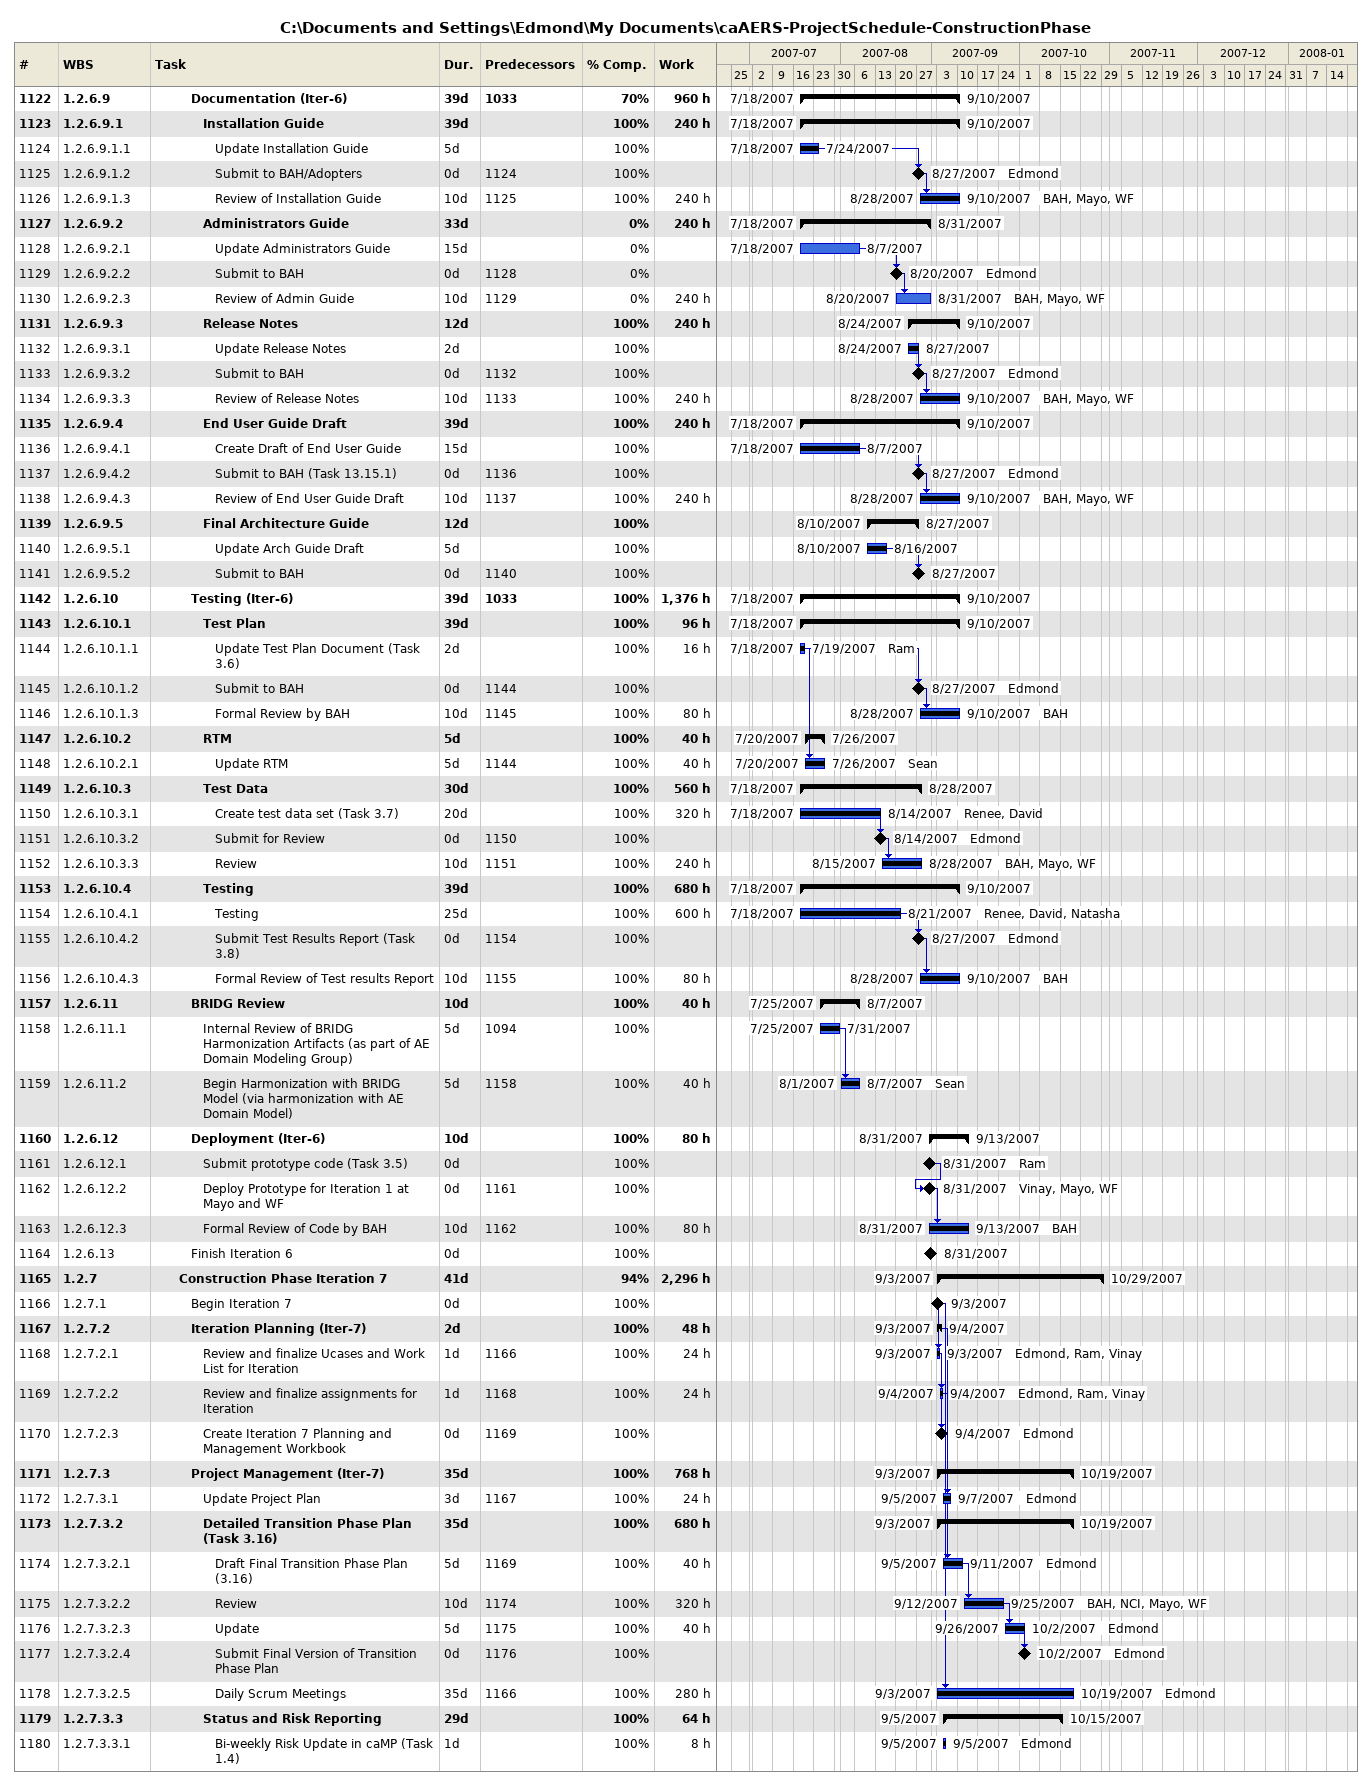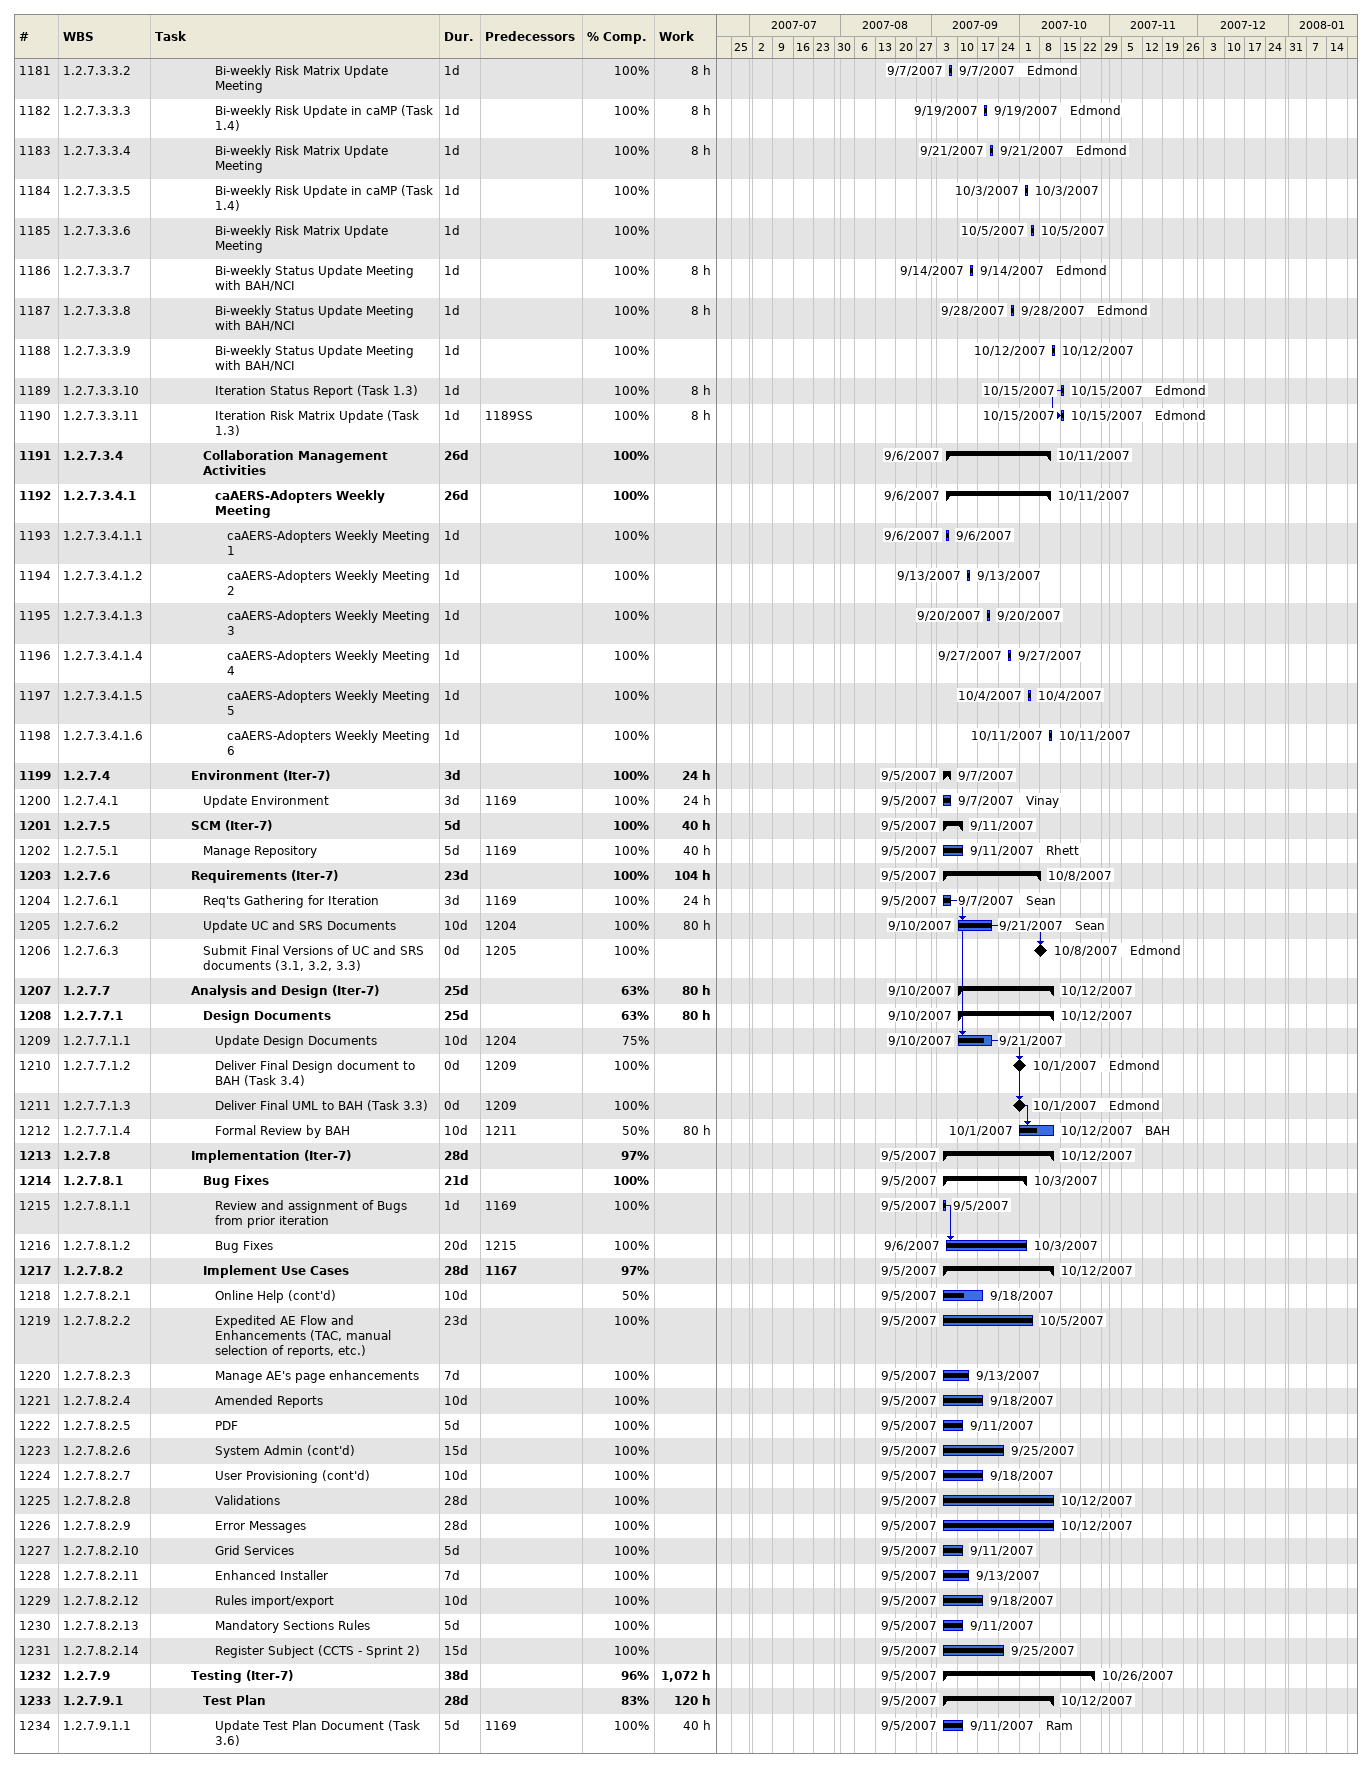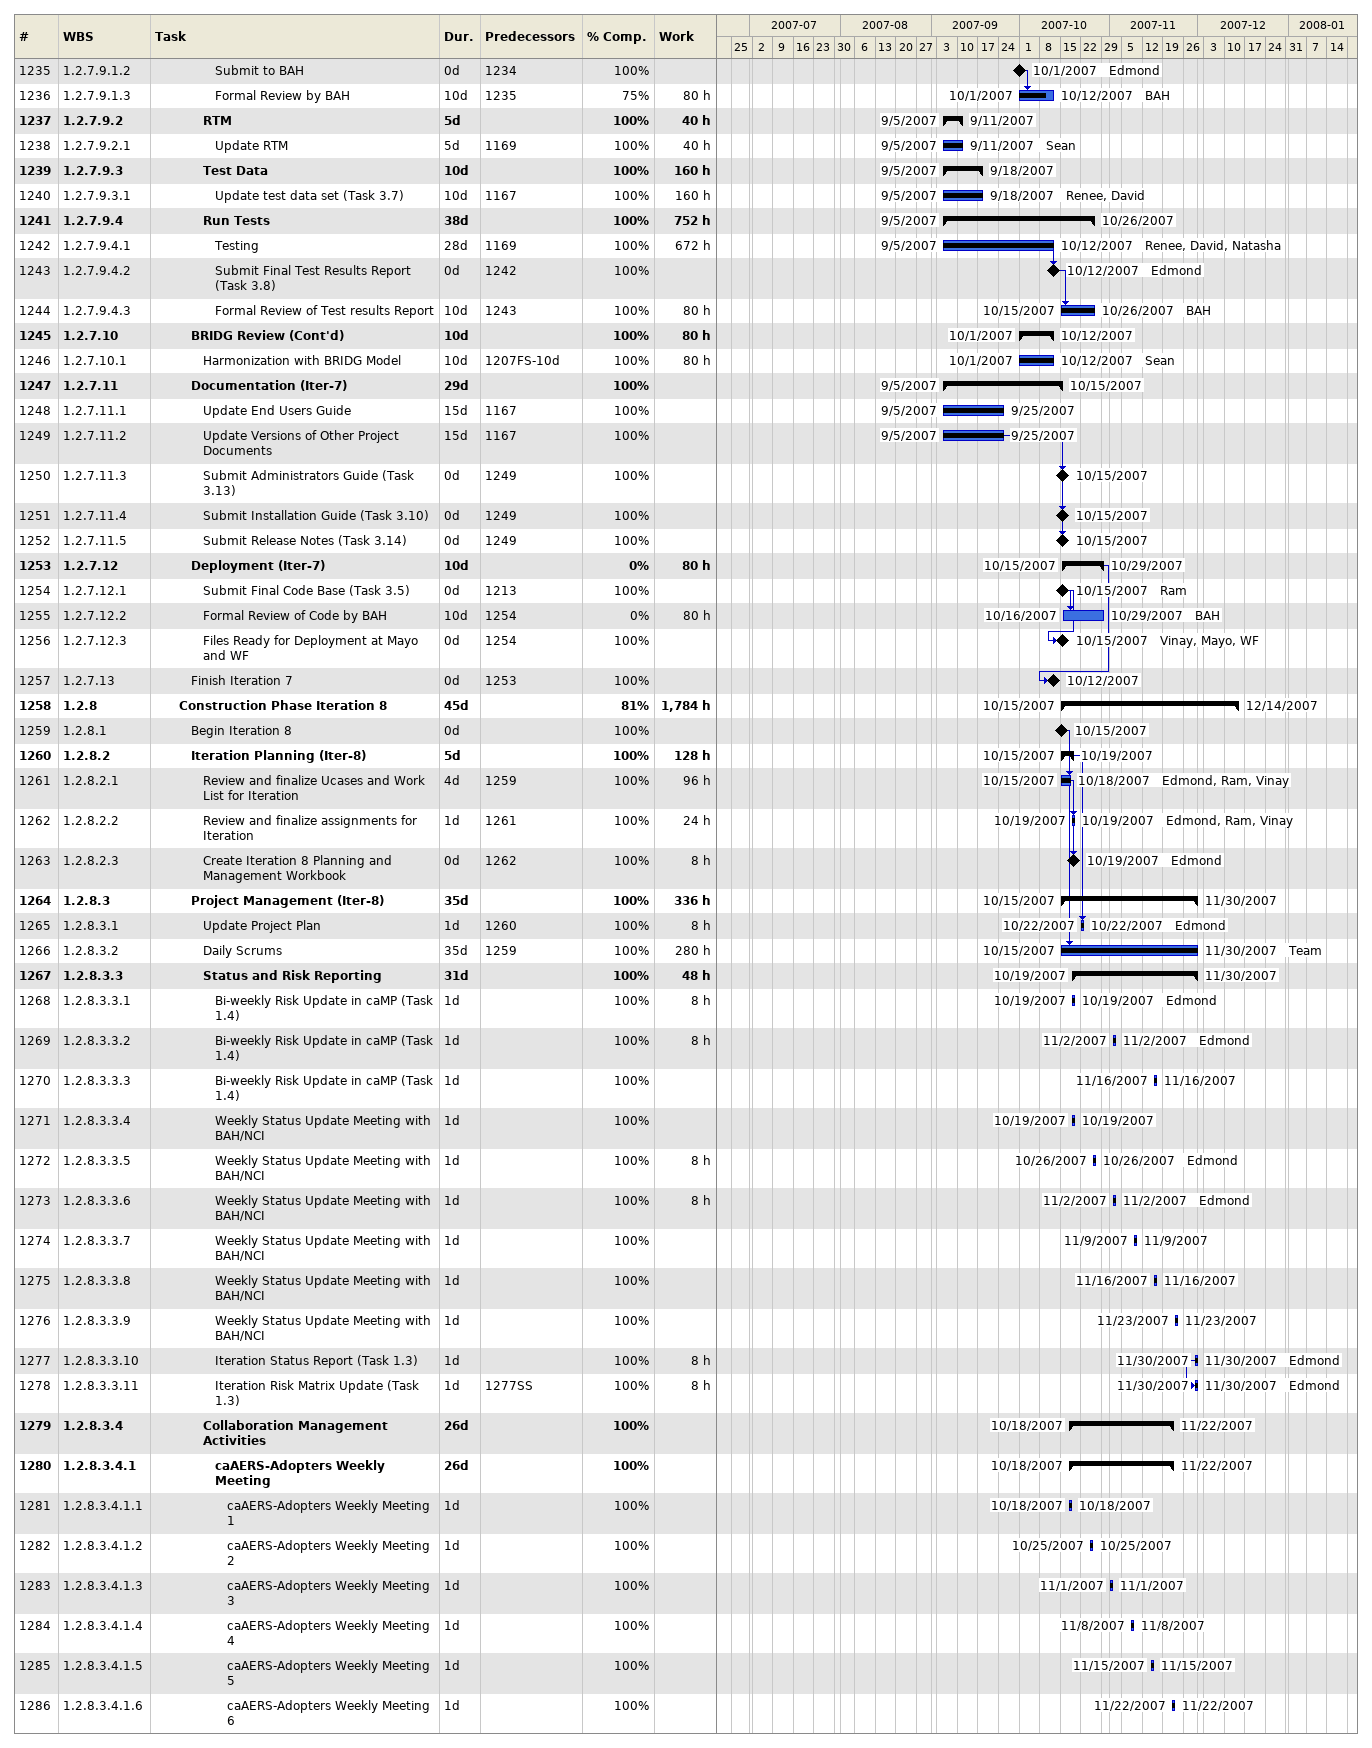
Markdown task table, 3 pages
C:\Documents and Settings\Edmond\My Documents\caAERS-ProjectSchedule-ConstructionPhase

| ID | WBS | Task | Duration | Start | Finish | Predecessors | Resources | % complete | Work (h) |
|---|---|---|---|---|---|---|---|---|---|
| 1122 | 1.2.6.9 | **Documentation (Iter-6)** | 39d | 2007-07-18 | 2007-09-10 | 1033 |  | 70 | 960 |
| 1123 | 1.2.6.9.1 | **Installation Guide** | 39d | 2007-07-18 | 2007-09-10 |  |  | 100 | 240 |
| 1124 | 1.2.6.9.1.1 | Update Installation Guide | 5d | 2007-07-18 | 2007-07-24 |  |  | 100 |  |
| 1125 | 1.2.6.9.1.2 | Submit to BAH/Adopters | 0d | 2007-08-27 | 2007-08-27 | 1124 | Edmond | 100 |  |
| 1126 | 1.2.6.9.1.3 | Review of Installation Guide | 10d | 2007-08-28 | 2007-09-10 | 1125 | BAH, Mayo, WF | 100 | 240 |
| 1127 | 1.2.6.9.2 | **Administrators Guide** | 33d | 2007-07-18 | 2007-08-31 |  |  | 0 | 240 |
| 1128 | 1.2.6.9.2.1 | Update Administrators Guide | 15d | 2007-07-18 | 2007-08-07 |  |  | 0 |  |
| 1129 | 1.2.6.9.2.2 | Submit to BAH | 0d | 2007-08-20 | 2007-08-20 | 1128 | Edmond | 0 |  |
| 1130 | 1.2.6.9.2.3 | Review of Admin Guide | 10d | 2007-08-20 | 2007-08-31 | 1129 | BAH, Mayo, WF | 0 | 240 |
| 1131 | 1.2.6.9.3 | **Release Notes** | 12d | 2007-08-24 | 2007-09-10 |  |  | 100 | 240 |
| 1132 | 1.2.6.9.3.1 | Update Release Notes | 2d | 2007-08-24 | 2007-08-27 |  |  | 100 |  |
| 1133 | 1.2.6.9.3.2 | Submit to BAH | 0d | 2007-08-27 | 2007-08-27 | 1132 | Edmond | 100 |  |
| 1134 | 1.2.6.9.3.3 | Review of Release Notes | 10d | 2007-08-28 | 2007-09-10 | 1133 | BAH, Mayo, WF | 100 | 240 |
| 1135 | 1.2.6.9.4 | **End User Guide Draft** | 39d | 2007-07-18 | 2007-09-10 |  |  | 100 | 240 |
| 1136 | 1.2.6.9.4.1 | Create Draft of End User Guide | 15d | 2007-07-18 | 2007-08-07 |  |  | 100 |  |
| 1137 | 1.2.6.9.4.2 | Submit to BAH (Task 13.15.1) | 0d | 2007-08-27 | 2007-08-27 | 1136 | Edmond | 100 |  |
| 1138 | 1.2.6.9.4.3 | Review of End User Guide Draft | 10d | 2007-08-28 | 2007-09-10 | 1137 | BAH, Mayo, WF | 100 | 240 |
| 1139 | 1.2.6.9.5 | **Final Architecture Guide** | 12d | 2007-08-10 | 2007-08-27 |  |  | 100 |  |
| 1140 | 1.2.6.9.5.1 | Update Arch Guide Draft | 5d | 2007-08-10 | 2007-08-16 |  |  | 100 |  |
| 1141 | 1.2.6.9.5.2 | Submit to BAH | 0d | 2007-08-27 | 2007-08-27 | 1140 |  | 100 |  |
| 1142 | 1.2.6.10 | **Testing (Iter-6)** | 39d | 2007-07-18 | 2007-09-10 | 1033 |  | 100 | 1376 |
| 1143 | 1.2.6.10.1 | **Test Plan** | 39d | 2007-07-18 | 2007-09-10 |  |  | 100 | 96 |
| 1144 | 1.2.6.10.1.1 | Update Test Plan Document (Task 3.6) | 2d | 2007-07-18 | 2007-07-19 |  | Ram | 100 | 16 |
| 1145 | 1.2.6.10.1.2 | Submit to BAH | 0d | 2007-08-27 | 2007-08-27 | 1144 | Edmond | 100 |  |
| 1146 | 1.2.6.10.1.3 | Formal Review by BAH | 10d | 2007-08-28 | 2007-09-10 | 1145 | BAH | 100 | 80 |
| 1147 | 1.2.6.10.2 | **RTM** | 5d | 2007-07-20 | 2007-07-26 |  |  | 100 | 40 |
| 1148 | 1.2.6.10.2.1 | Update RTM | 5d | 2007-07-20 | 2007-07-26 | 1144 | Sean | 100 | 40 |
| 1149 | 1.2.6.10.3 | **Test Data** | 30d | 2007-07-18 | 2007-08-28 |  |  | 100 | 560 |
| 1150 | 1.2.6.10.3.1 | Create test data set (Task 3.7) | 20d | 2007-07-18 | 2007-08-14 |  | Renee, David | 100 | 320 |
| 1151 | 1.2.6.10.3.2 | Submit for Review | 0d | 2007-08-14 | 2007-08-14 | 1150 | Edmond | 100 |  |
| 1152 | 1.2.6.10.3.3 | Review | 10d | 2007-08-15 | 2007-08-28 | 1151 | BAH, Mayo, WF | 100 | 240 |
| 1153 | 1.2.6.10.4 | **Testing** | 39d | 2007-07-18 | 2007-09-10 |  |  | 100 | 680 |
| 1154 | 1.2.6.10.4.1 | Testing | 25d | 2007-07-18 | 2007-08-21 |  | Renee, David, Natasha | 100 | 600 |
| 1155 | 1.2.6.10.4.2 | Submit Test Results Report (Task 3.8) | 0d | 2007-08-27 | 2007-08-27 | 1154 | Edmond | 100 |  |
| 1156 | 1.2.6.10.4.3 | Formal Review of Test results Report | 10d | 2007-08-28 | 2007-09-10 | 1155 | BAH | 100 | 80 |
| 1157 | 1.2.6.11 | **BRIDG Review** | 10d | 2007-07-25 | 2007-08-07 |  |  | 100 | 40 |
| 1158 | 1.2.6.11.1 | Internal Review of BRIDG Harmonization Artifacts (as part of AE Domain Modeling Group) | 5d | 2007-07-25 | 2007-07-31 | 1094 |  | 100 |  |
| 1159 | 1.2.6.11.2 | Begin Harmonization with BRIDG Model (via harmonization with AE Domain Model) | 5d | 2007-08-01 | 2007-08-07 | 1158 | Sean | 100 | 40 |
| 1160 | 1.2.6.12 | **Deployment (Iter-6)** | 10d | 2007-08-31 | 2007-09-13 |  |  | 100 | 80 |
| 1161 | 1.2.6.12.1 | Submit prototype code (Task 3.5) | 0d | 2007-08-31 | 2007-08-31 |  | Ram | 100 |  |
| 1162 | 1.2.6.12.2 | Deploy Prototype for Iteration 1 at Mayo and WF | 0d | 2007-08-31 | 2007-08-31 | 1161 | Vinay, Mayo, WF | 100 |  |
| 1163 | 1.2.6.12.3 | Formal Review of Code by BAH | 10d | 2007-08-31 | 2007-09-13 | 1162 | BAH | 100 | 80 |
| 1164 | 1.2.6.13 | Finish Iteration 6 | 0d | 2007-08-31 | 2007-08-31 |  |  | 100 |  |
| 1165 | 1.2.7 | **Construction Phase Iteration 7** | 41d | 2007-09-03 | 2007-10-29 |  |  | 94 | 2296 |
| 1166 | 1.2.7.1 | Begin Iteration 7 | 0d | 2007-09-03 | 2007-09-03 |  |  | 100 |  |
| 1167 | 1.2.7.2 | **Iteration Planning (Iter-7)** | 2d | 2007-09-03 | 2007-09-04 |  |  | 100 | 48 |
| 1168 | 1.2.7.2.1 | Review and finalize Ucases and Work List for Iteration | 1d | 2007-09-03 | 2007-09-03 | 1166 | Edmond, Ram, Vinay | 100 | 24 |
| 1169 | 1.2.7.2.2 | Review and finalize assignments for Iteration | 1d | 2007-09-04 | 2007-09-04 | 1168 | Edmond, Ram, Vinay | 100 | 24 |
| 1170 | 1.2.7.2.3 | Create Iteration 7 Planning and Management Workbook | 0d | 2007-09-04 | 2007-09-04 | 1169 | Edmond | 100 |  |
| 1171 | 1.2.7.3 | **Project Management (Iter-7)** | 35d | 2007-09-03 | 2007-10-19 |  |  | 100 | 768 |
| 1172 | 1.2.7.3.1 | Update Project Plan | 3d | 2007-09-05 | 2007-09-07 | 1167 | Edmond | 100 | 24 |
| 1173 | 1.2.7.3.2 | **Detailed Transition Phase Plan (Task 3.16)** | 35d | 2007-09-03 | 2007-10-19 |  |  | 100 | 680 |
| 1174 | 1.2.7.3.2.1 | Draft Final Transition Phase Plan (3.16) | 5d | 2007-09-05 | 2007-09-11 | 1169 | Edmond | 100 | 40 |
| 1175 | 1.2.7.3.2.2 | Review | 10d | 2007-09-12 | 2007-09-25 | 1174 | BAH, NCI, Mayo, WF | 100 | 320 |
| 1176 | 1.2.7.3.2.3 | Update | 5d | 2007-09-26 | 2007-10-02 | 1175 | Edmond | 100 | 40 |
| 1177 | 1.2.7.3.2.4 | Submit Final Version of Transition Phase Plan | 0d | 2007-10-02 | 2007-10-02 | 1176 | Edmond | 100 |  |
| 1178 | 1.2.7.3.2.5 | Daily Scrum Meetings | 35d | 2007-09-03 | 2007-10-19 | 1166 | Edmond | 100 | 280 |
| 1179 | 1.2.7.3.3 | **Status and Risk Reporting** | 29d | 2007-09-05 | 2007-10-15 |  |  | 100 | 64 |
| 1180 | 1.2.7.3.3.1 | Bi-weekly Risk Update in caMP (Task 1.4) | 1d | 2007-09-05 | 2007-09-05 |  | Edmond | 100 | 8 |
| 1181 | 1.2.7.3.3.2 | Bi-weekly Risk Matrix Update Meeting | 1d | 2007-09-07 | 2007-09-07 |  | Edmond | 100 | 8 |
| 1182 | 1.2.7.3.3.3 | Bi-weekly Risk Update in caMP (Task 1.4) | 1d | 2007-09-19 | 2007-09-19 |  | Edmond | 100 | 8 |
| 1183 | 1.2.7.3.3.4 | Bi-weekly Risk Matrix Update Meeting | 1d | 2007-09-21 | 2007-09-21 |  | Edmond | 100 | 8 |
| 1184 | 1.2.7.3.3.5 | Bi-weekly Risk Update in caMP (Task 1.4) | 1d | 2007-10-03 | 2007-10-03 |  |  | 100 |  |
| 1185 | 1.2.7.3.3.6 | Bi-weekly Risk Matrix Update Meeting | 1d | 2007-10-05 | 2007-10-05 |  |  | 100 |  |
| 1186 | 1.2.7.3.3.7 | Bi-weekly Status Update Meeting with BAH/NCI | 1d | 2007-09-14 | 2007-09-14 |  | Edmond | 100 | 8 |
| 1187 | 1.2.7.3.3.8 | Bi-weekly Status Update Meeting with BAH/NCI | 1d | 2007-09-28 | 2007-09-28 |  | Edmond | 100 | 8 |
| 1188 | 1.2.7.3.3.9 | Bi-weekly Status Update Meeting with BAH/NCI | 1d | 2007-10-12 | 2007-10-12 |  |  | 100 |  |
| 1189 | 1.2.7.3.3.10 | Iteration Status Report (Task 1.3) | 1d | 2007-10-15 | 2007-10-15 |  | Edmond | 100 | 8 |
| 1190 | 1.2.7.3.3.11 | Iteration Risk Matrix Update (Task 1.3) | 1d | 2007-10-15 | 2007-10-15 | 1189SS | Edmond | 100 | 8 |
| 1191 | 1.2.7.3.4 | **Collaboration Management Activities** | 26d | 2007-09-06 | 2007-10-11 |  |  | 100 |  |
| 1192 | 1.2.7.3.4.1 | **caAERS-Adopters Weekly Meeting** | 26d | 2007-09-06 | 2007-10-11 |  |  | 100 |  |
| 1193 | 1.2.7.3.4.1.1 | caAERS-Adopters Weekly Meeting 1 | 1d | 2007-09-06 | 2007-09-06 |  |  | 100 |  |
| 1194 | 1.2.7.3.4.1.2 | caAERS-Adopters Weekly Meeting 2 | 1d | 2007-09-13 | 2007-09-13 |  |  | 100 |  |
| 1195 | 1.2.7.3.4.1.3 | caAERS-Adopters Weekly Meeting 3 | 1d | 2007-09-20 | 2007-09-20 |  |  | 100 |  |
| 1196 | 1.2.7.3.4.1.4 | caAERS-Adopters Weekly Meeting 4 | 1d | 2007-09-27 | 2007-09-27 |  |  | 100 |  |
| 1197 | 1.2.7.3.4.1.5 | caAERS-Adopters Weekly Meeting 5 | 1d | 2007-10-04 | 2007-10-04 |  |  | 100 |  |
| 1198 | 1.2.7.3.4.1.6 | caAERS-Adopters Weekly Meeting 6 | 1d | 2007-10-11 | 2007-10-11 |  |  | 100 |  |
| 1199 | 1.2.7.4 | **Environment (Iter-7)** | 3d | 2007-09-05 | 2007-09-07 |  |  | 100 | 24 |
| 1200 | 1.2.7.4.1 | Update Environment | 3d | 2007-09-05 | 2007-09-07 | 1169 | Vinay | 100 | 24 |
| 1201 | 1.2.7.5 | **SCM (Iter-7)** | 5d | 2007-09-05 | 2007-09-11 |  |  | 100 | 40 |
| 1202 | 1.2.7.5.1 | Manage Repository | 5d | 2007-09-05 | 2007-09-11 | 1169 | Rhett | 100 | 40 |
| 1203 | 1.2.7.6 | **Requirements (Iter-7)** | 23d | 2007-09-05 | 2007-10-08 |  |  | 100 | 104 |
| 1204 | 1.2.7.6.1 | Req'ts Gathering for Iteration | 3d | 2007-09-05 | 2007-09-07 | 1169 | Sean | 100 | 24 |
| 1205 | 1.2.7.6.2 | Update UC and SRS Documents | 10d | 2007-09-10 | 2007-09-21 | 1204 | Sean | 100 | 80 |
| 1206 | 1.2.7.6.3 | Submit Final Versions of UC and SRS documents (3.1, 3.2, 3.3) | 0d | 2007-10-08 | 2007-10-08 | 1205 | Edmond | 100 |  |
| 1207 | 1.2.7.7 | **Analysis and Design (Iter-7)** | 25d | 2007-09-10 | 2007-10-12 |  |  | 63 | 80 |
| 1208 | 1.2.7.7.1 | **Design Documents** | 25d | 2007-09-10 | 2007-10-12 |  |  | 63 | 80 |
| 1209 | 1.2.7.7.1.1 | Update Design Documents | 10d | 2007-09-10 | 2007-09-21 | 1204 |  | 75 |  |
| 1210 | 1.2.7.7.1.2 | Deliver Final Design document to BAH (Task 3.4) | 0d | 2007-10-01 | 2007-10-01 | 1209 | Edmond | 100 |  |
| 1211 | 1.2.7.7.1.3 | Deliver Final UML to BAH (Task 3.3) | 0d | 2007-10-01 | 2007-10-01 | 1209 | Edmond | 100 |  |
| 1212 | 1.2.7.7.1.4 | Formal Review by BAH | 10d | 2007-10-01 | 2007-10-12 | 1211 | BAH | 50 | 80 |
| 1213 | 1.2.7.8 | **Implementation (Iter-7)** | 28d | 2007-09-05 | 2007-10-12 |  |  | 97 |  |
| 1214 | 1.2.7.8.1 | **Bug Fixes** | 21d | 2007-09-05 | 2007-10-03 |  |  | 100 |  |
| 1215 | 1.2.7.8.1.1 | Review and assignment of Bugs from prior iteration | 1d | 2007-09-05 | 2007-09-05 | 1169 |  | 100 |  |
| 1216 | 1.2.7.8.1.2 | Bug Fixes | 20d | 2007-09-06 | 2007-10-03 | 1215 |  | 100 |  |
| 1217 | 1.2.7.8.2 | **Implement Use Cases** | 28d | 2007-09-05 | 2007-10-12 | 1167 |  | 97 |  |
| 1218 | 1.2.7.8.2.1 | Online Help (cont'd) | 10d | 2007-09-05 | 2007-09-18 |  |  | 50 |  |
| 1219 | 1.2.7.8.2.2 | Expedited AE Flow and Enhancements (TAC, manual selection of reports, etc.) | 23d | 2007-09-05 | 2007-10-05 |  |  | 100 |  |
| 1220 | 1.2.7.8.2.3 | Manage AE's page enhancements | 7d | 2007-09-05 | 2007-09-13 |  |  | 100 |  |
| 1221 | 1.2.7.8.2.4 | Amended Reports | 10d | 2007-09-05 | 2007-09-18 |  |  | 100 |  |
| 1222 | 1.2.7.8.2.5 | PDF | 5d | 2007-09-05 | 2007-09-11 |  |  | 100 |  |
| 1223 | 1.2.7.8.2.6 | System Admin (cont'd) | 15d | 2007-09-05 | 2007-09-25 |  |  | 100 |  |
| 1224 | 1.2.7.8.2.7 | User Provisioning (cont'd) | 10d | 2007-09-05 | 2007-09-18 |  |  | 100 |  |
| 1225 | 1.2.7.8.2.8 | Validations | 28d | 2007-09-05 | 2007-10-12 |  |  | 100 |  |
| 1226 | 1.2.7.8.2.9 | Error Messages | 28d | 2007-09-05 | 2007-10-12 |  |  | 100 |  |
| 1227 | 1.2.7.8.2.10 | Grid Services | 5d | 2007-09-05 | 2007-09-11 |  |  | 100 |  |
| 1228 | 1.2.7.8.2.11 | Enhanced Installer | 7d | 2007-09-05 | 2007-09-13 |  |  | 100 |  |
| 1229 | 1.2.7.8.2.12 | Rules import/export | 10d | 2007-09-05 | 2007-09-18 |  |  | 100 |  |
| 1230 | 1.2.7.8.2.13 | Mandatory Sections Rules | 5d | 2007-09-05 | 2007-09-11 |  |  | 100 |  |
| 1231 | 1.2.7.8.2.14 | Register Subject (CCTS - Sprint 2) | 15d | 2007-09-05 | 2007-09-25 |  |  | 100 |  |
| 1232 | 1.2.7.9 | **Testing (Iter-7)** | 38d | 2007-09-05 | 2007-10-26 |  |  | 96 | 1072 |
| 1233 | 1.2.7.9.1 | **Test Plan** | 28d | 2007-09-05 | 2007-10-12 |  |  | 83 | 120 |
| 1234 | 1.2.7.9.1.1 | Update Test Plan Document (Task 3.6) | 5d | 2007-09-05 | 2007-09-11 | 1169 | Ram | 100 | 40 |
| 1235 | 1.2.7.9.1.2 | Submit to BAH | 0d | 2007-10-01 | 2007-10-01 | 1234 | Edmond | 100 |  |
| 1236 | 1.2.7.9.1.3 | Formal Review by BAH | 10d | 2007-10-01 | 2007-10-12 | 1235 | BAH | 75 | 80 |
| 1237 | 1.2.7.9.2 | **RTM** | 5d | 2007-09-05 | 2007-09-11 |  |  | 100 | 40 |
| 1238 | 1.2.7.9.2.1 | Update RTM | 5d | 2007-09-05 | 2007-09-11 | 1169 | Sean | 100 | 40 |
| 1239 | 1.2.7.9.3 | **Test Data** | 10d | 2007-09-05 | 2007-09-18 |  |  | 100 | 160 |
| 1240 | 1.2.7.9.3.1 | Update test data set (Task 3.7) | 10d | 2007-09-05 | 2007-09-18 | 1167 | Renee, David | 100 | 160 |
| 1241 | 1.2.7.9.4 | **Run Tests** | 38d | 2007-09-05 | 2007-10-26 |  |  | 100 | 752 |
| 1242 | 1.2.7.9.4.1 | Testing | 28d | 2007-09-05 | 2007-10-12 | 1169 | Renee, David, Natasha | 100 | 672 |
| 1243 | 1.2.7.9.4.2 | Submit Final Test Results Report (Task 3.8) | 0d | 2007-10-12 | 2007-10-12 | 1242 | Edmond | 100 |  |
| 1244 | 1.2.7.9.4.3 | Formal Review of Test results Report | 10d | 2007-10-15 | 2007-10-26 | 1243 | BAH | 100 | 80 |
| 1245 | 1.2.7.10 | **BRIDG Review (Cont'd)** | 10d | 2007-10-01 | 2007-10-12 |  |  | 100 | 80 |
| 1246 | 1.2.7.10.1 | Harmonization with BRIDG Model | 10d | 2007-10-01 | 2007-10-12 | 1207FS-10d | Sean | 100 | 80 |
| 1247 | 1.2.7.11 | **Documentation (Iter-7)** | 29d | 2007-09-05 | 2007-10-15 |  |  | 100 |  |
| 1248 | 1.2.7.11.1 | Update End Users Guide | 15d | 2007-09-05 | 2007-09-25 | 1167 |  | 100 |  |
| 1249 | 1.2.7.11.2 | Update Versions of Other Project Documents | 15d | 2007-09-05 | 2007-09-25 | 1167 |  | 100 |  |
| 1250 | 1.2.7.11.3 | Submit Administrators Guide (Task 3.13) | 0d | 2007-10-15 | 2007-10-15 | 1249 |  | 100 |  |
| 1251 | 1.2.7.11.4 | Submit Installation Guide (Task 3.10) | 0d | 2007-10-15 | 2007-10-15 | 1249 |  | 100 |  |
| 1252 | 1.2.7.11.5 | Submit Release Notes (Task 3.14) | 0d | 2007-10-15 | 2007-10-15 | 1249 |  | 100 |  |
| 1253 | 1.2.7.12 | **Deployment (Iter-7)** | 10d | 2007-10-15 | 2007-10-29 |  |  | 0 | 80 |
| 1254 | 1.2.7.12.1 | Submit Final Code Base (Task 3.5) | 0d | 2007-10-15 | 2007-10-15 | 1213 | Ram | 100 |  |
| 1255 | 1.2.7.12.2 | Formal Review of Code by BAH | 10d | 2007-10-16 | 2007-10-29 | 1254 | BAH | 0 | 80 |
| 1256 | 1.2.7.12.3 | Files Ready for Deployment at Mayo and WF | 0d | 2007-10-15 | 2007-10-15 | 1254 | Vinay, Mayo, WF | 100 |  |
| 1257 | 1.2.7.13 | Finish Iteration 7 | 0d | 2007-10-12 | 2007-10-12 | 1253 |  | 100 |  |
| 1258 | 1.2.8 | **Construction Phase Iteration 8** | 45d | 2007-10-15 | 2007-12-14 |  |  | 81 | 1784 |
| 1259 | 1.2.8.1 | Begin Iteration 8 | 0d | 2007-10-15 | 2007-10-15 |  |  | 100 |  |
| 1260 | 1.2.8.2 | **Iteration Planning (Iter-8)** | 5d | 2007-10-15 | 2007-10-19 |  |  | 100 | 128 |
| 1261 | 1.2.8.2.1 | Review and finalize Ucases and Work List for Iteration | 4d | 2007-10-15 | 2007-10-18 | 1259 | Edmond, Ram, Vinay | 100 | 96 |
| 1262 | 1.2.8.2.2 | Review and finalize assignments for Iteration | 1d | 2007-10-19 | 2007-10-19 | 1261 | Edmond, Ram, Vinay | 100 | 24 |
| 1263 | 1.2.8.2.3 | Create Iteration 8 Planning and Management Workbook | 0d | 2007-10-19 | 2007-10-19 | 1262 | Edmond | 100 | 8 |
| 1264 | 1.2.8.3 | **Project Management (Iter-8)** | 35d | 2007-10-15 | 2007-11-30 |  |  | 100 | 336 |
| 1265 | 1.2.8.3.1 | Update Project Plan | 1d | 2007-10-22 | 2007-10-22 | 1260 | Edmond | 100 | 8 |
| 1266 | 1.2.8.3.2 | Daily Scrums | 35d | 2007-10-15 | 2007-11-30 | 1259 | Team | 100 | 280 |
| 1267 | 1.2.8.3.3 | **Status and Risk Reporting** | 31d | 2007-10-19 | 2007-11-30 |  |  | 100 | 48 |
| 1268 | 1.2.8.3.3.1 | Bi-weekly Risk Update in caMP (Task 1.4) | 1d | 2007-10-19 | 2007-10-19 |  | Edmond | 100 | 8 |
| 1269 | 1.2.8.3.3.2 | Bi-weekly Risk Update in caMP (Task 1.4) | 1d | 2007-11-02 | 2007-11-02 |  | Edmond | 100 | 8 |
| 1270 | 1.2.8.3.3.3 | Bi-weekly Risk Update in caMP (Task 1.4) | 1d | 2007-11-16 | 2007-11-16 |  |  | 100 |  |
| 1271 | 1.2.8.3.3.4 | Weekly Status Update Meeting with BAH/NCI | 1d | 2007-10-19 | 2007-10-19 |  |  | 100 |  |
| 1272 | 1.2.8.3.3.5 | Weekly Status Update Meeting with BAH/NCI | 1d | 2007-10-26 | 2007-10-26 |  | Edmond | 100 | 8 |
| 1273 | 1.2.8.3.3.6 | Weekly Status Update Meeting with BAH/NCI | 1d | 2007-11-02 | 2007-11-02 |  | Edmond | 100 | 8 |
| 1274 | 1.2.8.3.3.7 | Weekly Status Update Meeting with BAH/NCI | 1d | 2007-11-09 | 2007-11-09 |  |  | 100 |  |
| 1275 | 1.2.8.3.3.8 | Weekly Status Update Meeting with BAH/NCI | 1d | 2007-11-16 | 2007-11-16 |  |  | 100 |  |
| 1276 | 1.2.8.3.3.9 | Weekly Status Update Meeting with BAH/NCI | 1d | 2007-11-23 | 2007-11-23 |  |  | 100 |  |
| 1277 | 1.2.8.3.3.10 | Iteration Status Report (Task 1.3) | 1d | 2007-11-30 | 2007-11-30 |  | Edmond | 100 | 8 |
| 1278 | 1.2.8.3.3.11 | Iteration Risk Matrix Update (Task 1.3) | 1d | 2007-11-30 | 2007-11-30 | 1277SS | Edmond | 100 | 8 |
| 1279 | 1.2.8.3.4 | **Collaboration Management Activities** | 26d | 2007-10-18 | 2007-11-22 |  |  | 100 |  |
| 1280 | 1.2.8.3.4.1 | **caAERS-Adopters Weekly Meeting** | 26d | 2007-10-18 | 2007-11-22 |  |  | 100 |  |
| 1281 | 1.2.8.3.4.1.1 | caAERS-Adopters Weekly Meeting 1 | 1d | 2007-10-18 | 2007-10-18 |  |  | 100 |  |
| 1282 | 1.2.8.3.4.1.2 | caAERS-Adopters Weekly Meeting 2 | 1d | 2007-10-25 | 2007-10-25 |  |  | 100 |  |
| 1283 | 1.2.8.3.4.1.3 | caAERS-Adopters Weekly Meeting 3 | 1d | 2007-11-01 | 2007-11-01 |  |  | 100 |  |
| 1284 | 1.2.8.3.4.1.4 | caAERS-Adopters Weekly Meeting 4 | 1d | 2007-11-08 | 2007-11-08 |  |  | 100 |  |
| 1285 | 1.2.8.3.4.1.5 | caAERS-Adopters Weekly Meeting 5 | 1d | 2007-11-15 | 2007-11-15 |  |  | 100 |  |
| 1286 | 1.2.8.3.4.1.6 | caAERS-Adopters Weekly Meeting 6 | 1d | 2007-11-22 | 2007-11-22 |  |  | 100 |  |
